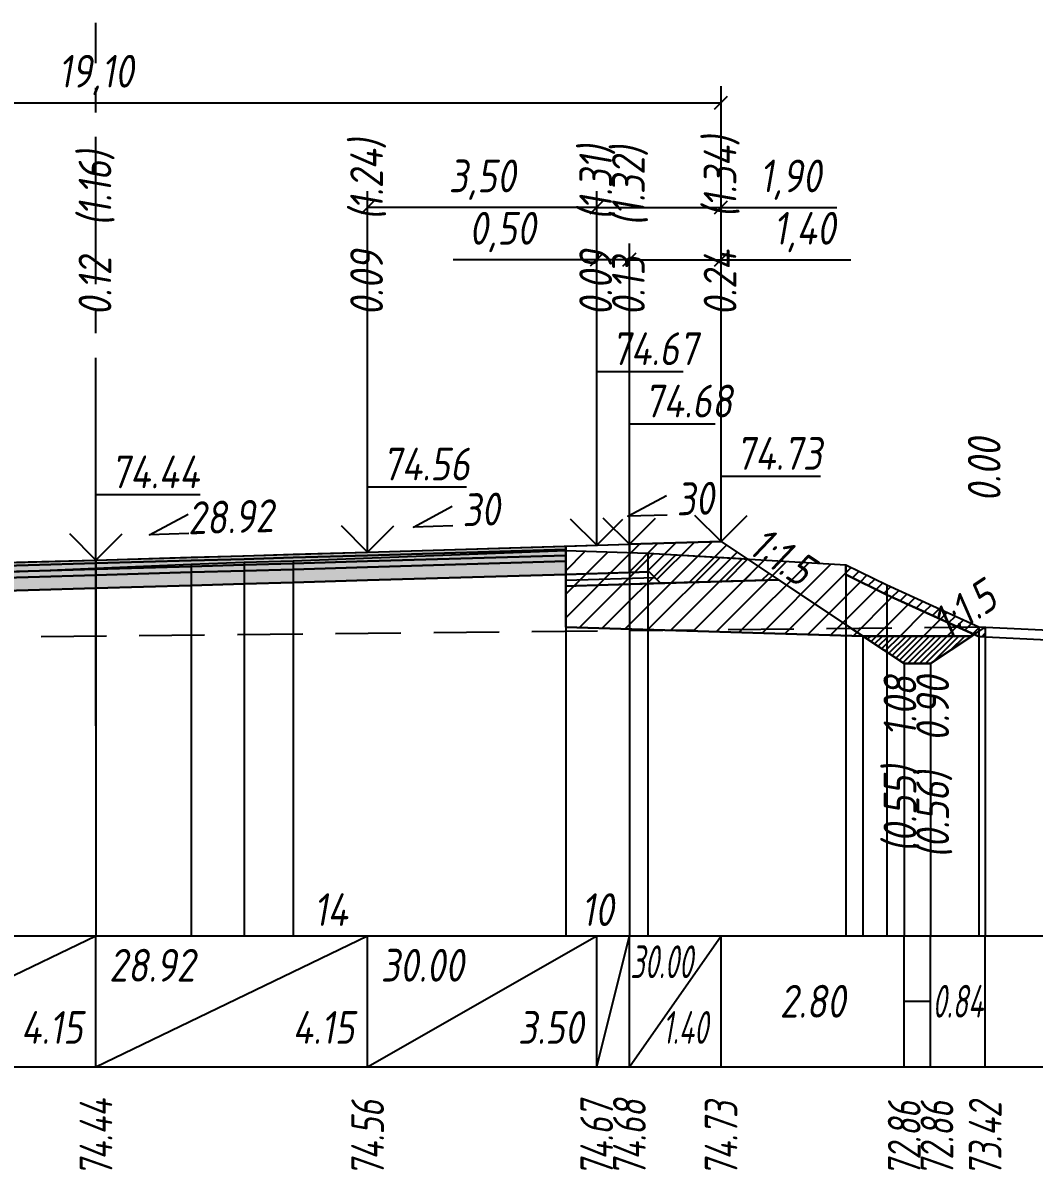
# Model space of a CAD drawing. Extents: x -717 to 1451, y -133302 to 233.
# Drawn here: x 155 to 232.2, y -33440.9 to -33353.3 of the extents above; entities that cross this region are included whole.
import ezdxf
from ezdxf.enums import TextEntityAlignment as Align

# ---------------------------------------------------------------- set-up
doc = ezdxf.new("R2010")
doc.units = 0
doc.linetypes.add('осевая2', pattern=[1.125, 0.75, -0.125, 0.125, -0.125])
doc.linetypes.add('штриховая', pattern=[0.75, 0.5, -0.25])
for name, color, linetype in [('Интерполированный поперечник', 2, 'Continuous'), ('Код_514', 1, 'Continuous'), ('Контур_0', 7, 'Continuous'), ('Контур_2521', 7, 'Continuous'), ('Контур_2564', 7, 'Continuous'), ('Контур_2660', 7, 'Continuous'), ('Контур_2665', 7, 'Continuous'), ('Контур_400', 7, 'Continuous'), ('Контур_508', 7, 'Continuous'), ('Контур_512', 7, 'Continuous'), ('Контур_513', 7, 'Continuous'), ('Контур_818', 7, 'Continuous'), ('Красный поперечник', 1, 'Continuous'), ('Объём_2501', 7, 'Continuous'), ('Объём_2564', 7, 'Continuous'), ('Объём_2650', 7, 'Continuous'), ('Объём_2660', 7, 'Continuous'), ('Объём_2661', 7, 'Continuous'), ('Объём_2662', 7, 'Continuous'), ('Объём_2663', 7, 'Continuous'), ('Объём_2664', 7, 'Continuous'), ('Объём_2665', 7, 'Continuous'), ('Объём_2666', 7, 'Continuous'), ('Объём_2667', 7, 'Continuous'), ('Объём_2668', 7, 'Continuous'), ('Объём_2669', 7, 'Continuous'), ('Объём_2675', 7, 'Continuous'), ('Объём_2753', 7, 'Continuous'), ('Ось', 1, 'осевая2'), ('Откосы', 7, 'Continuous'), ('Отметки покрытия', 7, 'Continuous'), ('Рабочие отметки', 7, 'Continuous'), ('Рабочие отметки доп.', 7, 'Continuous'), ('Слои выравнивания', 7, 'Continuous'), ('Таблица', 7, 'Continuous'), ('Уклоны проезжей части', 7, 'Continuous'), ('Черный поперечник', 3, 'Continuous')]:
    doc.layers.add(name, color=color, linetype=linetype)
for name, color, linetype, true_color in [('Контур_2540', 2, 'Continuous', 0xffff00), ('Контур_2560', 2, 'Continuous', 0xffff00), ('Контур_2561', 7, 'Continuous', 0xff8040), ('Контур_2562', 3, 'Continuous', 0x00ff00), ('Контур_2563', 7, 'Continuous', 0xff8000), ('Контур_2570', 7, 'Continuous', 0x80ff00), ('Контур_2725', 7, 'Continuous', 0x323232), ('Контур_2736', 4, 'Continuous', 0x00ffff), ('Контур_2737', 4, 'Continuous', 0x00ffff), ('Контур_2738', 4, 'Continuous', 0x00ffff), ('Контур_2739', 4, 'Continuous', 0x00ffff), ('Контур_2741', 4, 'Continuous', 0x00ffff), ('Контур_2742', 4, 'Continuous', 0x00ffff), ('Контур_2743', 4, 'Continuous', 0x00ffff), ('Контур_2744', 7, 'Continuous', 0xa4ffff), ('Контур_2745', 7, 'Continuous', 0xa4ffff), ('Контур_2747', 4, 'Continuous', 0x00ffff), ('Контур_2748', 4, 'Continuous', 0x00ffff), ('Контур_2749', 4, 'Continuous', 0x00ffff), ('Контур_2750', 4, 'Continuous', 0x00ffff), ('Контур_2751', 4, 'Continuous', 0x00ffff), ('Контур_2752', 4, 'Continuous', 0x00ffff), ('Контур_2760', 7, 'Continuous', 0x323232), ('Контур_2761', 7, 'Continuous', 0x323232), ('Контур_2762', 7, 'Continuous', 0x323232), ('Контур_2763', 7, 'Continuous', 0x323232), ('Контур_402', 7, 'Continuous', 0xff6464), ('Контур_703', 4, 'Continuous', 0x00ffff), ('Контур_705', 4, 'Continuous', 0x00ffff), ('Контур_707', 4, 'Continuous', 0x00ffff), ('Контур_720', 131, 'Continuous', 0xaaffff), ('Объём_2500', 7, 'Continuous', 0xc0c0c0), ('Объём_2520', 7, 'Continuous', 0x80ffff), ('Объём_2540', 2, 'Continuous', 0xffff00), ('Объём_2560', 2, 'Continuous', 0xffff00), ('Объём_2561', 7, 'Continuous', 0xff8040), ('Объём_2562', 3, 'Continuous', 0x00ff00), ('Объём_2563', 7, 'Continuous', 0xff8000), ('Объём_2570', 7, 'Continuous', 0x80ff00), ('Объём_2600', 7, 'Continuous', 0x808000), ('Объём_2620', 2, 'Continuous', 0xffff00), ('Объём_2746', 2, 'Continuous', 0xffff00)]:
    doc.layers.add(name, color=color, linetype=linetype, true_color=true_color)
doc.styles.get("Standard").update_dxf_attribs({"font": 'txt', "height": 2.5})
doc.styles.add('М', font='romand.shx', dxfattribs={"width": 0.8, "oblique": 10, "height": 2.5})
doc.dimstyles.new('ISO-25', dxfattribs={"dimtxt": 2.5, "dimasz": 2.5, "dimexe": 1.25, "dimexo": 0.625, "dimtad": 1, "dimtxsty": 'Standard', "dimcen": 2.5, "dimadec": 0, "dimazin": 0, "dimtfac": 1, "dimtmove": 0, "dimatfit": 3, "dimfxl": 1, "dimarcsym": 0})

# ---------------------------------------------------------------- blocks, each defined once
blk = doc.blocks.new('_Oblique')
at = {"color": 0, "linetype": 'ByBlock', "lineweight": -2}
blk.add_line((-0.5, -0.5), (0.5, 0.5), dxfattribs=at)
blk = doc.blocks.new('*D769')
at = {"color": 0, "lineweight": -2, "transparency": 16777216}
for p, q in [((201.302, -33392.529), (201.302, -33370.104)), ((208.302, -33392.319), (208.302, -33370.104)), ((201.302, -33371.354), (208.302, -33371.354)), ((208.302, -33371.354), (218.213, -33371.354))]:
    blk.add_line(p, q, dxfattribs=at)
at = {"layer": 'Defpoints', "color": 0, "transparency": 16777216}
for p in [(208.302, -33371.354), (201.302, -33393.154), (208.302, -33392.944)]:
    blk.add_point(p, dxfattribs=at)
at = {"color": 0, "lineweight": -2, "transparency": 16777216, "rotation": 180}
blk.add_blockref('_Oblique', (201.302, -33371.354), dxfattribs=at)
at = {"color": 0, "lineweight": -2, "transparency": 16777216}
blk.add_blockref('_Oblique', (208.302, -33371.354), dxfattribs=at)
at = {"color": 0, "transparency": 16777216, "insert": (214.673, -33369.241), "char_height": 2.5, "width": 8.75, "attachment_point": 5, "style": 'М'}
blk.add_mtext('1,40', dxfattribs=at)
blk = doc.blocks.new('*D771')
at = {"color": 0, "lineweight": -2, "transparency": 16777216}
for p, q in [((198.802, -33392.604), (198.802, -33370.104)), ((201.302, -33392.529), (201.302, -33370.104)), ((198.802, -33371.354), (187.846, -33371.354)), ((201.302, -33371.354), (198.802, -33371.354))]:
    blk.add_line(p, q, dxfattribs=at)
at = {"layer": 'Defpoints', "color": 0, "transparency": 16777216}
for p in [(201.302, -33371.354), (198.802, -33393.229), (201.302, -33393.154)]:
    blk.add_point(p, dxfattribs=at)
at = {"color": 0, "lineweight": -2, "transparency": 16777216, "rotation": 180}
blk.add_blockref('_Oblique', (198.802, -33371.354), dxfattribs=at)
at = {"color": 0, "lineweight": -2, "transparency": 16777216}
blk.add_blockref('_Oblique', (201.302, -33371.354), dxfattribs=at)
at = {"color": 0, "transparency": 16777216, "insert": (191.607, -33369.241), "char_height": 2.5, "width": 9.16667, "attachment_point": 5, "style": 'М'}
blk.add_mtext('0,50', dxfattribs=at)
blk = doc.blocks.new('*D773')
at = {"color": 0, "lineweight": -2, "transparency": 16777216}
for p, q in [((181.302, -33393.129), (181.302, -33366.104)), ((198.802, -33392.604), (198.802, -33366.104)), ((198.802, -33367.354), (181.302, -33367.354))]:
    blk.add_line(p, q, dxfattribs=at)
at = {"layer": 'Defpoints', "color": 0, "transparency": 16777216}
for p in [(181.302, -33367.354), (198.802, -33393.229), (181.302, -33393.754)]:
    blk.add_point(p, dxfattribs=at)
at = {"color": 0, "lineweight": -2, "transparency": 16777216, "rotation": 180}
blk.add_blockref('_Oblique', (181.302, -33367.354), dxfattribs=at)
at = {"color": 0, "lineweight": -2, "transparency": 16777216}
blk.add_blockref('_Oblique', (198.802, -33367.354), dxfattribs=at)
at = {"color": 0, "transparency": 16777216, "insert": (190.052, -33365.241), "char_height": 2.5, "width": 9.58333, "attachment_point": 5, "style": 'М'}
blk.add_mtext('3,50', dxfattribs=at)
blk = doc.blocks.new('*D774')
at = {"color": 0, "lineweight": -2, "transparency": 16777216}
for p, q in [((198.802, -33392.604), (198.802, -33366.104)), ((208.302, -33392.319), (208.302, -33366.104)), ((198.802, -33367.354), (208.302, -33367.354)), ((208.302, -33367.354), (217.146, -33367.354))]:
    blk.add_line(p, q, dxfattribs=at)
at = {"layer": 'Defpoints', "color": 0, "transparency": 16777216}
for p in [(198.802, -33367.354), (198.802, -33393.229), (208.302, -33392.944)]:
    blk.add_point(p, dxfattribs=at)
at = {"color": 0, "lineweight": -2, "transparency": 16777216, "rotation": 180}
blk.add_blockref('_Oblique', (198.802, -33367.354), dxfattribs=at)
at = {"color": 0, "lineweight": -2, "transparency": 16777216}
blk.add_blockref('_Oblique', (208.302, -33367.354), dxfattribs=at)
at = {"color": 0, "transparency": 16777216, "insert": (213.606, -33365.241), "char_height": 2.5, "width": 8.75, "attachment_point": 5, "style": 'М'}
blk.add_mtext('1,90', dxfattribs=at)
blk = doc.blocks.new('*D776')
at = {"color": 0, "lineweight": -2, "transparency": 16777216}
for p, q in [((112.802, -33395.209), (112.802, -33358.104)), ((208.302, -33392.319), (208.302, -33358.104)), ((112.802, -33359.354), (208.302, -33359.354))]:
    blk.add_line(p, q, dxfattribs=at)
at = {"layer": 'Defpoints', "color": 0, "transparency": 16777216}
for p in [(208.302, -33359.354), (208.302, -33392.944), (112.802, -33395.834)]:
    blk.add_point(p, dxfattribs=at)
at = {"color": 0, "lineweight": -2, "transparency": 16777216, "rotation": 180}
blk.add_blockref('_Oblique', (112.802, -33359.354), dxfattribs=at)
at = {"color": 0, "lineweight": -2, "transparency": 16777216}
blk.add_blockref('_Oblique', (208.302, -33359.354), dxfattribs=at)
at = {"color": 0, "transparency": 16777216, "insert": (160.552, -33357.241), "char_height": 2.5, "width": 10.41667, "attachment_point": 5, "style": 'М'}
blk.add_mtext('19,10', dxfattribs=at)

msp = doc.modelspace()

# ---------------------------------------------------------------- hatches: boundary and pattern name
at = {"layer": 'Объём_2563'}
h = msp.add_hatch(dxfattribs=at)
h.set_pattern_fill('ANSI31', color=256, scale=0.3)
h.paths.add_polyline_path([(203.676, -33396.071), (202.802, -33395.197), (201.302, -33395.242), (201.302, -33393.092), (208.302, -33392.882), (212.68, -33395.8)])
at = {"layer": 'Объём_2570'}
h = msp.add_hatch(dxfattribs=at)
h.set_pattern_fill('ANSI31', color=256, scale=0.2)
h.paths.add_polyline_path([(228.479, -33400.169), (228.002, -33400.146), (220.964, -33396.949), (217.833, -33395.398), (217.833, -33394.648), (220.964, -33396.199), (228.002, -33399.396), (228.479, -33399.419)])
at = {"layer": 'Объём_2600'}
h = msp.add_hatch(dxfattribs=at)
h.set_pattern_fill('ANSI31', color=6, scale=0.4)
h.paths.add_polyline_path([(227.459, -33400.099), (219.128, -33400.099), (196.433, -33399.418), (196.433, -33393.565), (202.698, -33393.766), (217.833, -33394.648), (217.833, -33395.398), (220.964, -33396.949), (227.637, -33399.98)])
h = msp.add_hatch(dxfattribs=at)
h.set_pattern_fill('HONEY', color=5, scale=0.3)
h.paths.add_polyline_path([(228.479, -33399.419), (228.479, -33400.169), (228.002, -33400.146), (227.637, -33399.98)])
at = {"layer": 'Объём_2620'}
h = msp.add_hatch(dxfattribs=at)
h.set_pattern_fill('ANSI31', color=2, scale=0.1)
h.paths.add_polyline_path([(219.128, -33400.099), (227.459, -33400.099), (224.294, -33402.209), (222.294, -33402.209)])
edge = h.paths.add_edge_path(flags=17)
edge.add_line((224.294, -33402.209), (227.459, -33400.099))
at = {"layer": 'Слои выравнивания'}
for color, points in [(2, [(160.552, -33394.292), (167.822, -33394.082), (171.863, -33393.965), (175.62, -33393.856), (181.302, -33393.692), (196.433, -33393.238), (196.433, -33393.488), (181.302, -33393.942), (175.62, -33394.106), (171.863, -33394.215), (167.822, -33394.332), (160.552, -33394.542)]), (3, [(160.552, -33394.542), (167.822, -33394.332), (171.863, -33394.215), (175.62, -33394.106), (181.302, -33393.942), (196.433, -33393.488), (196.433, -33393.938), (181.302, -33394.392), (175.62, -33394.556), (171.863, -33394.665), (167.822, -33394.782), (160.552, -33394.992)]), (2, [(146.514, -33394.698), (155.376, -33394.441), (160.552, -33394.292), (160.552, -33394.542), (155.376, -33394.691), (146.514, -33394.948)]), (3, [(146.514, -33394.948), (155.376, -33394.691), (160.552, -33394.542), (160.552, -33394.992), (155.376, -33395.141), (146.514, -33395.398)]), (4, [(160.552, -33394.992), (167.822, -33394.782), (171.863, -33394.665), (175.62, -33394.556), (181.302, -33394.392), (196.433, -33393.938), (196.433, -33394.388), (181.302, -33394.842), (175.62, -33395.006), (171.863, -33395.115), (167.822, -33395.232), (160.552, -33395.442)]), (5, [(160.552, -33395.442), (167.822, -33395.232), (171.863, -33395.115), (175.62, -33395.006), (181.302, -33394.842), (196.433, -33394.388), (196.433, -33395.388), (181.302, -33395.842), (175.62, -33396.006), (171.863, -33396.115), (167.822, -33396.232), (160.552, -33396.442)]), (4, [(146.514, -33395.398), (155.376, -33395.141), (160.552, -33394.992), (160.552, -33395.442), (155.376, -33395.591), (146.514, -33395.848)]), (5, [(146.514, -33395.848), (155.376, -33395.591), (160.552, -33395.442), (160.552, -33396.442), (155.376, -33396.591), (146.514, -33396.848)])]:
    msp.add_hatch(color=color, dxfattribs=at).paths.add_polyline_path(points)

# ---------------------------------------------------------------- linework, layer by layer
at = {"layer": 'Интерполированный поперечник', "linetype": 'штриховая', "ltscale": 10, "flags": 128}
msp.add_lwpolyline([(111.355, -33400.593), (228.002, -33399.396)], dxfattribs=at)
at = {"layer": 'Код_514'}
for p, q in [((139.802, -33433), (160.552, -33423)), ((160.552, -33433), (160.552, -33423)), ((160.552, -33433), (181.302, -33423)), ((181.302, -33433), (181.302, -33423)), ((181.302, -33433), (198.802, -33423)), ((198.802, -33433), (198.802, -33423)), ((198.802, -33433), (201.302, -33423)), ((201.302, -33433), (201.302, -33423)), ((201.302, -33433), (208.302, -33423)), ((208.302, -33433), (208.302, -33423)), ((222.294, -33433), (222.294, -33423)), ((224.294, -33433), (224.294, -33423)), ((228.479, -33433), (228.479, -33423)), ((222.294, -33428), (224.294, -33428))]:
    msp.add_line(p, q, dxfattribs=at)
at = {"layer": 'Контур_0', "flags": 128}
for points in [[(196.433, -33393.238), (201.302, -33393.092), (201.302, -33395.242), (196.433, -33395.388), (196.433, -33393.238), (196.433, -33393.238)], [(208.302, -33392.882), (218.224, -33399.496), (218.224, -33399.496), (218.224, -33399.496), (218.224, -33399.496), (218.224, -33399.496), (218.224, -33399.496), (218.224, -33399.496), (218.224, -33399.496), (218.224, -33399.496), (218.224, -33399.496), (218.224, -33399.496), (218.224, -33399.496), (218.224, -33399.496), (218.224, -33399.496), (222.294, -33402.209)], [(208.302, -33392.882), (218.224, -33399.496), (218.224, -33399.496), (218.224, -33399.496), (218.224, -33399.496), (218.224, -33399.496), (218.224, -33399.496), (218.224, -33399.496), (218.224, -33399.496), (218.224, -33399.496), (218.224, -33399.496), (218.224, -33399.496), (218.224, -33399.496), (218.224, -33399.496), (218.224, -33399.496), (222.294, -33402.209), (224.294, -33402.209), (228.479, -33399.419), (228.479, -33399.419), (228.479, -33399.419), (228.479, -33399.419), (228.479, -33399.419), (228.479, -33399.419), (228.479, -33399.419), (228.479, -33399.419), (228.479, -33399.419), (228.479, -33399.419), (228.479, -33399.419), (228.479, -33399.419), (228.479, -33399.419)], [(201.302, -33396.142), (196.433, -33396.288), (196.433, -33395.388), (202.802, -33395.197), (203.676, -33396.071), (201.302, -33396.142), (201.302, -33396.142)], [(201.302, -33395.242), (202.802, -33395.197), (203.676, -33396.071), (212.68, -33395.8)]]:
    msp.add_lwpolyline(points, dxfattribs=at)
at = {"layer": 'Контур_2521', "color": 250, "flags": 128}
msp.add_lwpolyline([(196.433, -33395.838), (203.239, -33395.634)], dxfattribs=at)
at = {"layer": 'Контур_2540', "flags": 128}
msp.add_lwpolyline([(198.802, -33396.217), (212.68, -33395.8), (219.128, -33400.099), (196.433, -33399.418), (196.433, -33396.288), (198.802, -33396.217), (198.802, -33396.217)], dxfattribs=at)
at = {"layer": 'Контур_2560', "flags": 128}
msp.add_lwpolyline([(201.302, -33393.092), (208.302, -33392.882), (208.302, -33392.882), (208.302, -33392.882)], dxfattribs=at)
at = {"layer": 'Контур_2561', "flags": 128}
msp.add_lwpolyline([(201.302, -33393.092), (201.302, -33393.092), (208.302, -33392.882), (208.302, -33392.882), (201.302, -33393.092)], dxfattribs=at)
at = {"layer": 'Контур_2562', "flags": 128}
msp.add_lwpolyline([(208.302, -33392.882), (208.302, -33392.882), (208.302, -33392.882), (208.302, -33392.882), (208.302, -33392.882)], dxfattribs=at)
at = {"layer": 'Контур_2563', "flags": 128}
msp.add_lwpolyline([(203.676, -33396.071), (202.802, -33395.197), (201.302, -33395.242), (201.302, -33393.092), (208.302, -33392.882), (212.68, -33395.8), (203.676, -33396.071), (203.676, -33396.071)], dxfattribs=at)
at = {"layer": 'Контур_2564', "flags": 128}
msp.add_lwpolyline([(201.302, -33393.092), (208.302, -33392.882)], dxfattribs=at)
at = {"layer": 'Контур_2570', "flags": 128}
msp.add_lwpolyline([(80, -33402.393), (92.651, -33402.643), (102.461, -33401.875), (111.355, -33401.343), (111.355, -33401.343), (115.611, -33400.059), (123.097, -33397.571), (123.097, -33396.821), (142.694, -33395.709), (146.514, -33395.528), (160.552, -33394.916), (167.822, -33394.599), (171.863, -33394.454), (175.62, -33394.345), (196.433, -33393.565), (202.698, -33393.766), (217.833, -33394.648), (217.833, -33395.398), (220.964, -33396.949), (228.002, -33400.146), (228.002, -33400.146), (246.287, -33401.024)], dxfattribs=at)
at = {"layer": 'Контур_2660', "flags": 128}
msp.add_lwpolyline([(196.433, -33399.418), (219.128, -33400.099)], dxfattribs=at)
at = {"layer": 'Контур_2665', "flags": 128}
msp.add_lwpolyline([(208.302, -33392.882), (208.302, -33392.882)], dxfattribs=at)
at = {"layer": 'Контур_2725', "flags": 128}
msp.add_lwpolyline([(146.514, -33396.848), (155.376, -33396.591), (160.552, -33396.442), (167.822, -33396.232), (171.863, -33396.115), (175.62, -33396.006), (181.302, -33395.842), (196.433, -33395.388)], dxfattribs=at)
at = {"layer": 'Контур_2736', "flags": 128}
for points in [[(208.302, -33392.882), (218.224, -33399.496)], [(218.224, -33399.496), (222.294, -33402.209)]]:
    msp.add_lwpolyline(points, dxfattribs=at)
at = {"layer": 'Контур_2737', "flags": 128}
msp.add_lwpolyline([(218.224, -33399.496), (218.224, -33399.496)], dxfattribs=at)
at = {"layer": 'Контур_2738', "flags": 128}
msp.add_lwpolyline([(218.224, -33399.496), (218.224, -33399.496)], dxfattribs=at)
at = {"layer": 'Контур_2739', "flags": 128}
msp.add_lwpolyline([(218.224, -33399.496), (218.224, -33399.496)], dxfattribs=at)
at = {"layer": 'Контур_2741', "flags": 128}
msp.add_lwpolyline([(228.479, -33399.419), (228.479, -33399.419)], dxfattribs=at)
at = {"layer": 'Контур_2742', "flags": 128}
msp.add_lwpolyline([(228.479, -33399.419), (228.479, -33399.419)], dxfattribs=at)
at = {"layer": 'Контур_2743', "flags": 128}
msp.add_lwpolyline([(228.479, -33399.419), (228.479, -33399.419)], dxfattribs=at)
at = {"layer": 'Контур_2744', "flags": 128}
msp.add_lwpolyline([(228.479, -33399.419), (228.479, -33399.419)], dxfattribs=at)
msp.add_lwpolyline([(228.479, -33399.419), (228.479, -33399.419)], dxfattribs=at)
msp.add_lwpolyline([(228.479, -33399.419), (228.479, -33399.419)], dxfattribs=at)
msp.add_lwpolyline([(228.479, -33399.419), (228.479, -33399.419)], dxfattribs=at)
msp.add_lwpolyline([(228.479, -33399.419), (228.479, -33399.419)], dxfattribs=at)
msp.add_lwpolyline([(228.479, -33399.419), (228.479, -33399.419)], dxfattribs=at)
at = {"layer": 'Контур_2745', "flags": 128}
msp.add_lwpolyline([(218.224, -33399.496), (218.224, -33399.496)], dxfattribs=at)
msp.add_lwpolyline([(218.224, -33399.496), (218.224, -33399.496)], dxfattribs=at)
msp.add_lwpolyline([(218.224, -33399.496), (218.224, -33399.496)], dxfattribs=at)
msp.add_lwpolyline([(218.224, -33399.496), (218.224, -33399.496)], dxfattribs=at)
msp.add_lwpolyline([(218.224, -33399.496), (218.224, -33399.496)], dxfattribs=at)
msp.add_lwpolyline([(218.224, -33399.496), (218.224, -33399.496)], dxfattribs=at)
at = {"layer": 'Контур_2747', "flags": 128}
msp.add_lwpolyline([(218.224, -33399.496), (218.224, -33399.496)], dxfattribs=at)
at = {"layer": 'Контур_2748', "flags": 128}
msp.add_lwpolyline([(218.224, -33399.496), (218.224, -33399.496)], dxfattribs=at)
at = {"layer": 'Контур_2749', "flags": 128}
msp.add_lwpolyline([(218.224, -33399.496), (218.224, -33399.496)], dxfattribs=at)
at = {"layer": 'Контур_2750', "flags": 128}
msp.add_lwpolyline([(228.479, -33399.419), (228.479, -33399.419)], dxfattribs=at)
at = {"layer": 'Контур_2751', "flags": 128}
msp.add_lwpolyline([(228.479, -33399.419), (228.479, -33399.419)], dxfattribs=at)
at = {"layer": 'Контур_2752', "flags": 128}
msp.add_lwpolyline([(228.479, -33399.419), (228.479, -33399.419)], dxfattribs=at)
at = {"layer": 'Контур_2760', "flags": 128}
msp.add_lwpolyline([(146.514, -33394.698), (155.376, -33394.441), (160.552, -33394.292), (167.822, -33394.082), (171.863, -33393.965), (175.62, -33393.856), (181.302, -33393.692), (196.433, -33393.238)], dxfattribs=at)
at = {"layer": 'Контур_2761', "flags": 128}
msp.add_lwpolyline([(146.514, -33394.948), (155.376, -33394.691), (160.552, -33394.542), (167.822, -33394.332), (171.863, -33394.215), (175.62, -33394.106), (181.302, -33393.942), (196.433, -33393.488)], dxfattribs=at)
at = {"layer": 'Контур_2762', "flags": 128}
msp.add_lwpolyline([(146.514, -33395.398), (155.376, -33395.141), (160.552, -33394.992), (167.822, -33394.782), (171.863, -33394.665), (175.62, -33394.556), (181.302, -33394.392), (196.433, -33393.938)], dxfattribs=at)
at = {"layer": 'Контур_2763', "flags": 128}
msp.add_lwpolyline([(146.514, -33395.848), (155.376, -33395.591), (160.552, -33395.442), (167.822, -33395.232), (171.863, -33395.115), (175.62, -33395.006), (181.302, -33394.842), (196.433, -33394.388)], dxfattribs=at)
at = {"layer": 'Контур_400', "flags": 128}
for points in [[(160.552, -33394.292), (181.302, -33393.692), (198.802, -33393.167), (198.802, -33393.167), (198.802, -33393.167), (198.802, -33393.167), (198.802, -33393.167), (198.802, -33393.167), (201.302, -33393.092)], [(119.802, -33395.492), (122.302, -33395.417), (122.302, -33395.417), (122.302, -33395.417), (122.302, -33395.417), (122.302, -33395.417), (122.302, -33395.417), (139.802, -33394.892), (160.552, -33394.292)]]:
    msp.add_lwpolyline(points, dxfattribs=at)
at = {"layer": 'Контур_402', "flags": 128}
msp.add_lwpolyline([(106.516, -33399.963), (146.514, -33398.763), (146.514, -33396.848), (160.552, -33396.442), (181.302, -33395.842), (196.433, -33395.388), (196.433, -33399.418), (219.128, -33400.099)], dxfattribs=at)
at = {"layer": 'Контур_508', "flags": 128}
msp.add_lwpolyline([(104, -33403), (105, -33402.254), (105, -33400.973), (106.516, -33399.963), (146.514, -33398.763), (146.514, -33396.848), (160.552, -33396.442), (181.302, -33395.842), (196.433, -33395.388), (196.433, -33399.418), (219.128, -33400.099), (222.294, -33402.209), (224.294, -33402.209), (228.479, -33399.419)], dxfattribs=at)
at = {"layer": 'Контур_512', "flags": 128}
msp.add_lwpolyline([(196.433, -33399.418), (219.128, -33400.099), (222.294, -33402.209), (224.294, -33402.209), (228.479, -33399.419)], dxfattribs=at)
at = {"layer": 'Контур_513', "flags": 128}
msp.add_lwpolyline([(104, -33403), (105, -33402.254), (105, -33400.973), (106.516, -33399.963), (146.514, -33398.763), (146.514, -33396.848), (160.552, -33396.442), (181.302, -33395.842), (196.433, -33395.388), (196.433, -33399.418), (219.128, -33400.099), (222.294, -33402.209), (224.294, -33402.209), (228.479, -33399.419)], dxfattribs=at)
at = {"layer": 'Контур_703', "flags": 128}
msp.add_lwpolyline([(208.302, -33392.882), (218.224, -33399.496)], dxfattribs=at)
at = {"layer": 'Контур_705', "flags": 128}
msp.add_lwpolyline([(218.224, -33399.496), (218.224, -33399.496)], dxfattribs=at)
at = {"layer": 'Контур_707', "flags": 128}
msp.add_lwpolyline([(224.294, -33402.209), (228.479, -33399.419)], dxfattribs=at)
at = {"layer": 'Контур_720', "flags": 128}
msp.add_lwpolyline([(222.294, -33402.209), (224.294, -33402.209)], dxfattribs=at)
at = {"layer": 'Контур_818', "flags": 128}
msp.add_lwpolyline([(105, -33401.723), (111.355, -33401.343), (111.355, -33401.343), (115.611, -33400.059), (123.097, -33397.571), (123.097, -33396.821), (142.694, -33395.709), (146.514, -33395.528), (160.552, -33394.916), (167.822, -33394.599), (171.863, -33394.454), (175.62, -33394.345), (196.433, -33393.565), (202.698, -33393.766), (217.833, -33394.648), (217.833, -33395.398), (220.964, -33396.949), (228.002, -33400.146), (228.002, -33400.146), (228.479, -33400.169)], dxfattribs=at)
at = {"layer": 'Красный поперечник'}
for p, q in [((181.302, -33393.692), (198.802, -33393.167)), ((198.802, -33393.167), (201.302, -33393.092)), ((201.302, -33393.092), (208.302, -33392.882)), ((208.302, -33392.882), (222.294, -33402.209)), ((139.802, -33394.892), (160.552, -33394.292)), ((160.552, -33394.292), (181.302, -33393.692)), ((196.433, -33399.418), (196.433, -33423)), ((224.294, -33402.209), (228.479, -33399.419)), ((228.479, -33399.419), (228.479, -33423)), ((219.128, -33400.099), (219.128, -33423)), ((222.294, -33402.209), (222.294, -33423)), ((222.294, -33402.209), (224.294, -33402.209)), ((224.294, -33402.209), (224.294, -33423))]:
    msp.add_line(p, q, dxfattribs=at)
at = {"layer": 'Объём_2500', "flags": 128}
msp.add_lwpolyline([(196.433, -33393.238), (201.302, -33393.092), (201.302, -33395.242), (196.433, -33395.388), (196.433, -33393.238), (196.433, -33393.238)], dxfattribs=at)
at = {"layer": 'Объём_2501', "flags": 128}
for points in [[(160.552, -33394.292), (181.302, -33393.692), (198.802, -33393.167), (198.802, -33393.167), (198.802, -33393.167), (198.802, -33393.167), (198.802, -33393.167), (198.802, -33393.167), (201.302, -33393.092)], [(119.802, -33395.492), (122.302, -33395.417), (122.302, -33395.417), (122.302, -33395.417), (122.302, -33395.417), (122.302, -33395.417), (122.302, -33395.417), (139.802, -33394.892), (160.552, -33394.292)]]:
    msp.add_lwpolyline(points, dxfattribs=at)
at = {"layer": 'Объём_2520', "color": 250, "flags": 128}
msp.add_lwpolyline([(201.302, -33396.142), (196.433, -33396.288), (196.433, -33395.388), (202.802, -33395.197), (203.676, -33396.071), (201.302, -33396.142), (201.302, -33396.142)], dxfattribs=at)
at = {"layer": 'Объём_2540', "flags": 128}
msp.add_lwpolyline([(198.802, -33396.217), (212.68, -33395.8), (219.128, -33400.099), (196.433, -33399.418), (196.433, -33396.288), (198.802, -33396.217), (198.802, -33396.217)], dxfattribs=at)
at = {"layer": 'Объём_2560', "flags": 128}
msp.add_lwpolyline([(201.302, -33393.092), (208.302, -33392.882), (208.302, -33392.882), (208.302, -33392.882)], dxfattribs=at)
at = {"layer": 'Объём_2561', "flags": 128}
msp.add_lwpolyline([(201.302, -33393.092), (201.302, -33393.092), (208.302, -33392.882), (208.302, -33392.882), (201.302, -33393.092)], dxfattribs=at)
at = {"layer": 'Объём_2562', "flags": 128}
msp.add_lwpolyline([(208.302, -33392.882), (208.302, -33392.882), (208.302, -33392.882), (208.302, -33392.882), (208.302, -33392.882)], dxfattribs=at)
at = {"layer": 'Объём_2563', "color": 250, "flags": 128}
msp.add_lwpolyline([(203.676, -33396.071), (202.802, -33395.197), (201.302, -33395.242), (201.302, -33393.092), (208.302, -33392.882), (212.68, -33395.8), (203.676, -33396.071), (203.676, -33396.071)], dxfattribs=at)
at = {"layer": 'Объём_2564', "flags": 128}
msp.add_lwpolyline([(201.302, -33393.092), (208.302, -33392.882)], dxfattribs=at)
at = {"layer": 'Объём_2570', "flags": 128}
msp.add_lwpolyline([(228.479, -33400.169), (228.002, -33400.146), (220.964, -33396.949), (217.833, -33395.398), (217.833, -33394.648), (220.964, -33396.199), (228.002, -33399.396), (228.479, -33399.419), (228.479, -33400.169), (228.479, -33400.169)], dxfattribs=at)
at = {"layer": 'Объём_2600', "color": 5, "flags": 128}
msp.add_lwpolyline([(228.479, -33399.419), (228.479, -33400.169), (228.002, -33400.146), (227.637, -33399.98), (228.479, -33399.419), (228.479, -33399.419)], dxfattribs=at)
at = {"layer": 'Объём_2620', "flags": 128}
msp.add_lwpolyline([(219.128, -33400.099), (227.459, -33400.099), (224.294, -33402.209), (222.294, -33402.209), (219.128, -33400.099), (219.128, -33400.099)], dxfattribs=at)
at = {"layer": 'Объём_2650', "color": 6, "flags": 128}
msp.add_lwpolyline([(227.459, -33400.099), (219.128, -33400.099), (196.433, -33399.418), (196.433, -33393.565), (202.698, -33393.766), (217.833, -33394.648), (217.833, -33395.398), (220.964, -33396.949), (227.637, -33399.98), (227.459, -33400.099), (227.459, -33400.099)], dxfattribs=at)
at = {"layer": 'Объём_2660', "flags": 128}
msp.add_lwpolyline([(196.433, -33399.418), (219.128, -33400.099)], dxfattribs=at)
at = {"layer": 'Объём_2661', "flags": 128}
msp.add_lwpolyline([(208.302, -33392.882), (218.224, -33399.496), (219.128, -33400.099)], dxfattribs=at)
at = {"layer": 'Объём_2662', "flags": 128}
msp.add_lwpolyline([(227.459, -33400.099), (228.479, -33399.419)], dxfattribs=at)
at = {"layer": 'Объём_2663', "flags": 128}
for points in [[(219.128, -33400.099), (222.294, -33402.209)], [(224.294, -33402.209), (227.459, -33400.099)]]:
    msp.add_lwpolyline(points, dxfattribs=at)
at = {"layer": 'Объём_2664', "flags": 128}
msp.add_lwpolyline([(222.294, -33402.209), (224.294, -33402.209)], dxfattribs=at)
at = {"layer": 'Объём_2665', "flags": 128}
msp.add_lwpolyline([(208.302, -33392.882), (208.302, -33392.882)], dxfattribs=at)
at = {"layer": 'Объём_2666', "flags": 128}
for points in [[(208.302, -33392.882), (218.224, -33399.496)], [(218.224, -33399.496), (219.128, -33400.099)]]:
    msp.add_lwpolyline(points, dxfattribs=at)
at = {"layer": 'Объём_2667', "flags": 128}
for points in [[(218.224, -33399.496), (218.224, -33399.496)], [(228.479, -33399.419), (228.479, -33399.419)]]:
    msp.add_lwpolyline(points, dxfattribs=at)
at = {"layer": 'Объём_2668', "flags": 128}
for points in [[(218.224, -33399.496), (218.224, -33399.496)], [(228.479, -33399.419), (228.479, -33399.419)]]:
    msp.add_lwpolyline(points, dxfattribs=at)
at = {"layer": 'Объём_2669', "flags": 128}
for points in [[(218.224, -33399.496), (218.224, -33399.496)], [(228.479, -33399.419), (228.479, -33399.419)]]:
    msp.add_lwpolyline(points, dxfattribs=at)
at = {"layer": 'Объём_2675', "flags": 128}
for points in [[(218.224, -33399.496), (218.224, -33399.496)], [(218.224, -33399.496), (218.224, -33399.496)], [(218.224, -33399.496), (218.224, -33399.496)], [(218.224, -33399.496), (218.224, -33399.496)], [(218.224, -33399.496), (218.224, -33399.496)], [(218.224, -33399.496), (218.224, -33399.496)], [(228.479, -33399.419), (228.479, -33399.419)], [(228.479, -33399.419), (228.479, -33399.419)], [(228.479, -33399.419), (228.479, -33399.419)], [(228.479, -33399.419), (228.479, -33399.419)], [(228.479, -33399.419), (228.479, -33399.419)], [(228.479, -33399.419), (228.479, -33399.419)]]:
    msp.add_lwpolyline(points, dxfattribs=at)
at = {"layer": 'Объём_2746', "flags": 128}
msp.add_lwpolyline([(219.128, -33400.099), (196.433, -33399.418), (196.433, -33393.565), (202.698, -33393.766), (210.293, -33394.209), (219.128, -33400.099), (219.128, -33400.099)], dxfattribs=at)
at = {"layer": 'Объём_2753', "flags": 128}
msp.add_lwpolyline([(196.433, -33393.238), (196.433, -33393.238)], dxfattribs=at)
at = {"layer": 'Ось', "ltscale": 15}
msp.add_line((160.552, -33406.971), (160.552, -33353.263), dxfattribs=at)
at = {"layer": 'Откосы', "color": 1, "flags": 128}
for points in [[(204.175, -33390.858), (201.177, -33390.948), (204.13, -33389.359)], [(167.644, -33392.277), (164.645, -33392.363), (167.6, -33390.777)], [(187.817, -33391.686), (184.818, -33391.776), (187.772, -33390.187)]]:
    msp.add_lwpolyline(points, dxfattribs=at)
at = {"layer": 'Отметки покрытия', "color": 1}
for p, q in [((198.802, -33393.167), (198.802, -33379.882)), ((198.802, -33379.882), (205.402, -33379.882)), ((201.302, -33393.092), (201.302, -33383.882)), ((201.302, -33383.882), (207.852, -33383.882)), ((208.302, -33392.882), (208.302, -33387.882)), ((208.302, -33387.882), (215.902, -33387.882)), ((181.302, -33393.692), (181.302, -33388.692)), ((181.302, -33388.692), (188.852, -33388.692)), ((160.552, -33394.292), (160.552, -33389.292)), ((160.552, -33389.292), (168.502, -33389.292)), ((208.302, -33392.882), (206.302, -33390.882)), ((208.302, -33392.882), (210.302, -33390.882)), ((181.302, -33393.692), (179.302, -33391.692)), ((181.302, -33393.692), (183.302, -33391.692)), ((198.802, -33393.167), (196.802, -33391.167)), ((198.802, -33393.167), (200.802, -33391.167)), ((201.302, -33393.092), (199.302, -33391.092)), ((201.302, -33393.092), (203.302, -33391.092)), ((160.552, -33394.292), (158.552, -33392.292)), ((160.552, -33394.292), (162.552, -33392.292))]:
    msp.add_line(p, q, dxfattribs=at)
at = {"layer": 'Слои выравнивания'}
for p, q in [((196.433, -33393.238), (196.433, -33423)), ((201.302, -33393.092), (201.302, -33423)), ((160.552, -33394.292), (160.552, -33423))]:
    msp.add_line(p, q, dxfattribs=at)
at = {"layer": 'Слои выравнивания', "color": 2, "flags": 128}
for points in [[(160.552, -33394.292), (167.822, -33394.082), (171.863, -33393.965), (175.62, -33393.856), (181.302, -33393.692), (196.433, -33393.238), (196.433, -33393.488), (181.302, -33393.942), (175.62, -33394.106), (171.863, -33394.215), (167.822, -33394.332), (160.552, -33394.542)], [(146.514, -33394.698), (155.376, -33394.441), (160.552, -33394.292), (160.552, -33394.542), (155.376, -33394.691), (146.514, -33394.948)]]:
    msp.add_lwpolyline(points, close=True, dxfattribs=at)
at = {"layer": 'Слои выравнивания', "color": 3, "flags": 128}
for points in [[(160.552, -33394.542), (167.822, -33394.332), (171.863, -33394.215), (175.62, -33394.106), (181.302, -33393.942), (196.433, -33393.488), (196.433, -33393.938), (181.302, -33394.392), (175.62, -33394.556), (171.863, -33394.665), (167.822, -33394.782), (160.552, -33394.992)], [(146.514, -33394.948), (155.376, -33394.691), (160.552, -33394.542), (160.552, -33394.992), (155.376, -33395.141), (146.514, -33395.398)]]:
    msp.add_lwpolyline(points, close=True, dxfattribs=at)
at = {"layer": 'Слои выравнивания', "color": 4, "flags": 128}
for points in [[(160.552, -33394.992), (167.822, -33394.782), (171.863, -33394.665), (175.62, -33394.556), (181.302, -33394.392), (196.433, -33393.938), (196.433, -33394.388), (181.302, -33394.842), (175.62, -33395.006), (171.863, -33395.115), (167.822, -33395.232), (160.552, -33395.442)], [(146.514, -33395.398), (155.376, -33395.141), (160.552, -33394.992), (160.552, -33395.442), (155.376, -33395.591), (146.514, -33395.848)]]:
    msp.add_lwpolyline(points, close=True, dxfattribs=at)
at = {"layer": 'Слои выравнивания', "color": 5, "flags": 128}
for points in [[(160.552, -33395.442), (167.822, -33395.232), (171.863, -33395.115), (175.62, -33395.006), (181.302, -33394.842), (196.433, -33394.388), (196.433, -33395.388), (181.302, -33395.842), (175.62, -33396.006), (171.863, -33396.115), (167.822, -33396.232), (160.552, -33396.442)], [(146.514, -33395.848), (155.376, -33395.591), (160.552, -33395.442), (160.552, -33396.442), (155.376, -33396.591), (146.514, -33396.848)]]:
    msp.add_lwpolyline(points, close=True, dxfattribs=at)
at = {"layer": 'Таблица'}
for p, q in [((80, -33423), (253.479, -33423)), ((80, -33433), (253.479, -33433))]:
    msp.add_line(p, q, dxfattribs=at)
at = {"layer": 'Черный поперечник', "color": 7}
for p, q in [((196.433, -33393.565), (196.433, -33423)), ((171.863, -33394.454), (171.863, -33423)), ((175.62, -33394.345), (175.62, -33423)), ((202.698, -33393.766), (202.698, -33423)), ((160.552, -33394.916), (160.552, -33423)), ((167.822, -33394.599), (167.822, -33423)), ((217.833, -33394.648), (217.833, -33423)), ((220.964, -33396.199), (220.964, -33423)), ((228.002, -33399.396), (228.002, -33423))]:
    msp.add_line(p, q, dxfattribs=at)
at = {"layer": 'Черный поперечник', "flags": 128}
msp.add_lwpolyline([(80, -33401.643), (92.651, -33401.893), (102.461, -33401.125), (111.355, -33400.593), (115.611, -33399.309), (123.097, -33396.821), (142.694, -33395.709), (146.514, -33395.528), (160.552, -33394.916), (167.822, -33394.599), (171.863, -33394.454), (175.62, -33394.345), (196.433, -33393.565), (202.698, -33393.766), (217.833, -33394.648), (220.964, -33396.199), (228.002, -33399.396), (246.287, -33400.274), (248.341, -33400.399), (251.899, -33400.576), (253.479, -33400.575)], dxfattribs=at)

# ---------------------------------------------------------------- texts
at = {"layer": 'Код_514', "style": 'М', "oblique": 10}
for s, width, p in [('28.92', 0.8, (161.552, -33424)), ('30.00', 0.8, (182.302, -33424)), ('30.00', 0.6, (201.367, -33423.733))]:
    msp.add_text(s, height=2.5, dxfattribs=dict(at, width=width)).set_placement(p, align=Align.TOP_LEFT)
for s, width, p in [('2.80', 0.8, (215.298, -33428)), ('0.84', 0.6, (226.387, -33428))]:
    msp.add_text(s, height=2.5, dxfattribs=dict(at, width=width)).set_placement(p, align=Align.MIDDLE_CENTER)
for s, width, p in [('4.15', 0.8, (159.552, -33432)), ('4.15', 0.8, (180.302, -33432)), ('3.50', 0.8, (197.802, -33432)), ('1.40', 0.6, (207.302, -33432))]:
    msp.add_text(s, height=2.5, dxfattribs=dict(at, width=width)).set_placement(p, align=Align.BOTTOM_RIGHT)
at = {"layer": 'Код_514', "style": 'М', "oblique": 10, "width": 0.7}
for s, p in [('74.44', (160.552, -33441.382)), ('74.56', (181.302, -33441.382)), ('74.67', (198.802, -33441.382)), ('74.68', (201.302, -33441.382)), ('74.73', (208.302, -33441.382)), ('72.86', (222.294, -33441.382)), ('72.86', (224.794, -33441.382)), ('73.42', (228.479, -33441.382))]:
    msp.add_text(s, height=2.5, rotation=90, dxfattribs=at).set_placement(p, align=Align.MIDDLE_LEFT)
at = {"layer": 'Отметки покрытия', "color": 1, "style": 'М', "oblique": 10, "width": 0.8}
for s, p in [('74.67', (199.943, -33380.151)), ('74.68', (202.443, -33384.151)), ('74.73', (209.443, -33388.151)), ('74.56', (182.443, -33388.961)), ('74.44', (161.693, -33389.561))]:
    msp.add_text(s, height=2.5, dxfattribs=at).set_placement(p, align=Align.BOTTOM_LEFT)
at = {"layer": 'Рабочие отметки', "color": 1, "style": 'М', "oblique": 10, "width": 0.8}
for s, p in [('0.09', (181.224, -33375.632)), ('0.09', (198.724, -33375.632)), ('0.24', (208.224, -33375.632)), ('0.12', (160.474, -33375.632)), ('0.13', (201.224, -33375.632)), ('0.00', (228.401, -33389.85))]:
    msp.add_text(s, height=2.5, rotation=90, dxfattribs=at).set_placement(p, align=Align.MIDDLE_LEFT)
for s, p in [('1.08', (221.966, -33403.14)), ('0.90', (224.466, -33403.14))]:
    msp.add_text(s, height=2.5, rotation=90, dxfattribs=at).set_placement(p, align=Align.MIDDLE_RIGHT)
at = {"layer": 'Рабочие отметки доп.', "color": 1, "style": 'М', "oblique": 10, "width": 0.8}
for s, p in [('(1.24)', (181.224, -33368.332)), ('(1.34)', (208.224, -33368.132)), ('(1.16)', (160.474, -33368.782)), ('(1.31)', (198.724, -33368.332)), ('(1.32)', (201.224, -33368.782))]:
    msp.add_text(s, height=2.5, rotation=90, dxfattribs=at).set_placement(p, align=Align.MIDDLE_LEFT)
for s, p in [('(0.55)', (221.966, -33409.99)), ('(0.56)', (224.466, -33410.44))]:
    msp.add_text(s, height=2.5, rotation=90, dxfattribs=at).set_placement(p, align=Align.MIDDLE_RIGHT)
at = {"layer": 'Слои выравнивания', "style": 'М', "oblique": 10, "width": 0.8}
for s, p in [('14', (178.493, -33423)), ('10', (198.868, -33423))]:
    msp.add_text(s, height=2.5, dxfattribs=at).set_placement(p, align=Align.BOTTOM_CENTER)
at = {"layer": 'Уклоны проезжей части', "color": 1, "style": 'М', "oblique": 10, "width": 0.8}
for s, rotation, p in [('30', 1.71836, (206.381, -33391.601)), ('30', 1.71836, (190.022, -33392.43)), ('28.92', 1.65628, (170.898, -33392.992)), ('1:1.5', 326.30994, (211.863, -33395.678)), ('1:1.5', 33.69007, (228.008, -33399.723))]:
    msp.add_text(s, height=2.5, rotation=rotation, dxfattribs=at).set_placement(p, align=Align.BOTTOM_CENTER)

# ---------------------------------------------------------------- dimensions: what is measured, and where the dimension line sits
at = {"color": 5}
dim = msp.add_linear_dim(base=(208.302, -33359.354), p1=(112.802, -33395.834), p2=(208.302, -33392.944), angle=180, dimstyle='ISO-25', override={"dimasz": 1, "dimlfac": 0.2, "dimzin": 0, "dimtxsty": 'М', "dimblk1": 'Oblique', "dimblk2": 'Oblique', "dimsah": 1}, dxfattribs=at)
dim.commit()
dim.dimension.update_dxf_attribs({"geometry": '*D776', "text_midpoint": (160.552, -33357.241)})
dim = msp.add_linear_dim(base=(181.302, -33367.354), p1=(198.802, -33393.229), p2=(181.302, -33393.754), dimstyle='ISO-25', override={"dimasz": 1, "dimlfac": 0.2, "dimzin": 0, "dimtxsty": 'М', "dimblk1": 'Oblique', "dimblk2": 'Oblique', "dimsah": 1}, dxfattribs=at)
dim.commit()
dim.dimension.update_dxf_attribs({"geometry": '*D773', "text_midpoint": (190.052, -33365.241)})
dim = msp.add_linear_dim(base=(198.802, -33367.354), p1=(208.302, -33392.944), p2=(198.802, -33393.229), dimstyle='ISO-25', override={"dimasz": 1, "dimlfac": 0.2, "dimzin": 0, "dimtxsty": 'М', "dimblk1": 'Oblique', "dimblk2": 'Oblique', "dimsah": 1}, dxfattribs=at)
dim.commit()
dim.dimension.update_dxf_attribs({"geometry": '*D774', "text_midpoint": (213.606, -33367.354), "dimtype": 160})
for base, p1, p2, picture, middle in [((201.302, -33371.354), (198.802, -33393.229), (201.302, -33393.154), '*D771', (191.607, -33371.354)), ((208.302, -33371.354), (201.302, -33393.154), (208.302, -33392.944), '*D769', (214.673, -33371.354))]:
    dim = msp.add_linear_dim(base=base, p1=p1, p2=p2, angle=180, dimstyle='ISO-25', override={"dimasz": 1, "dimlfac": 0.2, "dimzin": 0, "dimtxsty": 'М', "dimblk1": 'Oblique', "dimblk2": 'Oblique', "dimsah": 1}, dxfattribs=at)
    dim.commit()
    dim.dimension.update_dxf_attribs({"geometry": picture, "text_midpoint": middle, "dimtype": 160})

doc.saveas('drawing.dxf')
